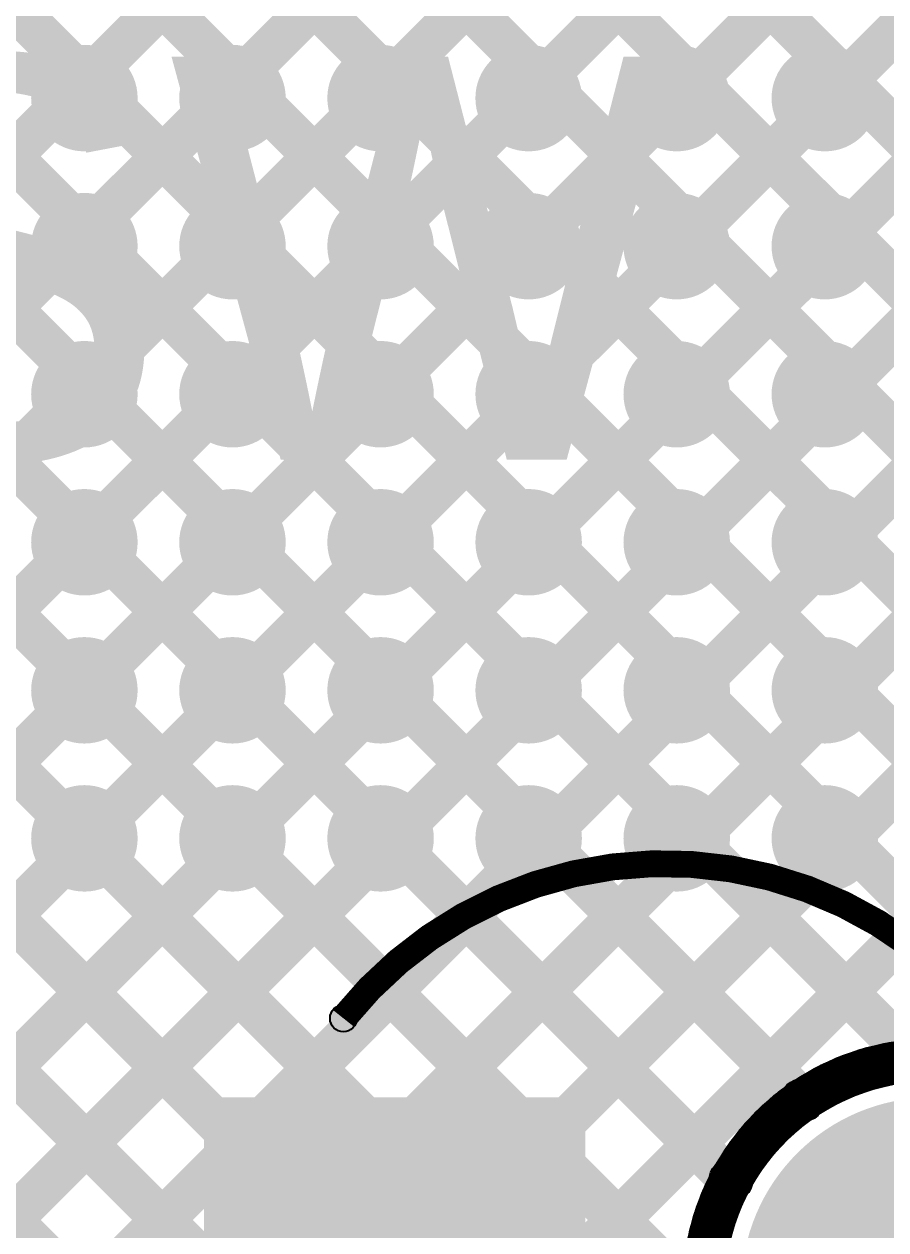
# Model space of a CAD drawing. Header units: millimetres. Extents: x -0.28 to 3.03, y -0.05 to 3.12.
# Drawn here: x 2.132 to 2.2924, y 2.6878 to 2.9123 of the extents above; entities that cross this region are included whole.
import ezdxf

# ---------------------------------------------------------------- set-up
doc = ezdxf.new("R2010")
doc.units = ezdxf.units.MM
doc.header["$MEASUREMENT"] = 0
for name, color, linetype in [('BottomLayer', 5, 'Continuous'), ('BottomSolder', 6, 'Continuous'), ('PadHoleLayer', 156, 'Continuous'), ('TopLayer', 1, 'Continuous'), ('TopOverlay', 2, 'Continuous'), ('TopSolder', 216, 'Continuous'), ('ViaHoleLayer', 16, 'Continuous')]:
    doc.layers.add(name, color=color, linetype=linetype)

# ---------------------------------------------------------------- blocks, each defined once
blk = doc.blocks.new('TH_LED_4')
at = {"layer": 'BottomLayer'}
blk.add_hatch(color=5, dxfattribs=at).paths.add_polyline_path([(-0.0815, 0.0315), (-0.0185, 0.0315), (-0.0185, -0.0315), (-0.0815, -0.0315)])
h = blk.add_hatch(color=5, dxfattribs=at)
edge = h.paths.add_edge_path()
edge.add_arc((0.05, 0), 0.0315, 0, 360)
at = {"layer": 'BottomSolder'}
blk.add_hatch(color=6, dxfattribs=at).paths.add_polyline_path([(-0.0855, 0.0355), (-0.0145, 0.0355), (-0.0145, -0.0355), (-0.0855, -0.0355)])
h = blk.add_hatch(color=6, dxfattribs=at)
edge = h.paths.add_edge_path()
edge.add_arc((0.05, 0), 0.0355, 0, 360)
at = {"layer": 'PadHoleLayer'}
h = blk.add_hatch(color=156, dxfattribs=at)
edge = h.paths.add_edge_path()
edge.add_arc((-0.05, 0), 0.01772, 0, 360)
h = blk.add_hatch(color=156, dxfattribs=at)
edge = h.paths.add_edge_path()
edge.add_arc((0.05, 0), 0.01772, 0, 360)
at = {"layer": 'TopLayer'}
blk.add_hatch(color=1, dxfattribs=at).paths.add_polyline_path([(-0.0815, 0.0315), (-0.0185, 0.0315), (-0.0185, -0.0315), (-0.0815, -0.0315)])
h = blk.add_hatch(color=1, dxfattribs=at)
edge = h.paths.add_edge_path()
edge.add_arc((0.05, 0), 0.0315, 0, 360)
at = {"layer": 'TopOverlay'}
h = blk.add_hatch(color=2, dxfattribs=at)
edge = h.paths.add_edge_path()
edge.add_arc((-0.05954, 0.05023), 0.0025, 0, 360)
h = blk.add_hatch(color=2, dxfattribs=at)
edge = h.paths.add_edge_path()
edge.add_arc((0.06927, 0.03565), 0.0025, 0, 360)
h = blk.add_hatch(color=2, dxfattribs=at)
edge = h.paths.add_edge_path()
edge.add_arc((0.098, 0.004), 0.0025, 0, 360)
for points in [[(0.1005, -0.012), (0.0955, -0.012), (0.0955, 0.004), (0.1005, 0.004)], [(-0.106, -0.0065), (-0.106, -0.0015), (-0.09, -0.0015), (-0.09, -0.0065)], [(0.09, -0.0065), (0.09, -0.0015), (0.106, -0.0015), (0.106, -0.0065)]]:
    blk.add_hatch(color=2, dxfattribs=at).paths.add_polyline_path(points)
h = blk.add_hatch(color=2, dxfattribs=at)
edge = h.paths.add_edge_path()
edge.add_arc((-0.106, -0.004), 0.0025, 0, 360)
h = blk.add_hatch(color=2, dxfattribs=at)
edge = h.paths.add_edge_path()
edge.add_arc((-0.09, -0.004), 0.0025, 0, 360)
h = blk.add_hatch(color=2, dxfattribs=at)
edge = h.paths.add_edge_path()
edge.add_arc((0.09, -0.004), 0.0025, 0, 360)
h = blk.add_hatch(color=2, dxfattribs=at)
edge = h.paths.add_edge_path()
edge.add_arc((0.106, -0.004), 0.0025, 0, 360)
h = blk.add_hatch(color=2, dxfattribs=at)
edge = h.paths.add_edge_path()
edge.add_arc((0.098, -0.012), 0.0025, 0, 360)
h = blk.add_hatch(color=2, dxfattribs=at)
edge = h.paths.add_edge_path()
edge.add_arc((0.06927, -0.03565), 0.0025, 0, 360)
h = blk.add_hatch(color=2, dxfattribs=at)
edge = h.paths.add_edge_path()
edge.add_arc((-0.05954, -0.05023), 0.0025, 0, 360)
at = {"layer": 'TopSolder'}
blk.add_hatch(color=216, dxfattribs=at).paths.add_polyline_path([(-0.0855, 0.0355), (-0.0145, 0.0355), (-0.0145, -0.0355), (-0.0855, -0.0355)])
h = blk.add_hatch(color=216, dxfattribs=at)
edge = h.paths.add_edge_path()
edge.add_arc((0.05, 0), 0.0355, 0, 360)
at = {"layer": 'TopOverlay', "const_width": 0.005}
for points in [[(-0.05954, 0.05023, -0.552963), (0.06927, 0.03565)], [(0.06927, -0.03565, -0.552963), (-0.05954, -0.05023)]]:
    blk.add_lwpolyline(points, format="xyb", dxfattribs=at)
at = {"layer": 'TopOverlay'}
for centre in [(-0.05954, 0.05023), (0.06927, 0.03565), (0.098, 0.004), (-0.106, -0.004), (-0.09, -0.004), (0.09, -0.004), (0.106, -0.004), (0.098, -0.012), (0.06927, -0.03565), (-0.05954, -0.05023)]:
    blk.add_circle(centre, 0.0025, dxfattribs=at)

msp = doc.modelspace()

# ---------------------------------------------------------------- hatches: boundary and pattern name
at = {"layer": 'BottomLayer'}
for points in [[(1.71674, 3.09678), (1.7224, 3.10243), (2.27533, 2.54951), (2.26967, 2.54385)], [(1.72962, 2.48217), (1.72396, 2.48783), (2.33857, 3.10243), (2.34422, 3.09678)], [(1.74503, 3.09678), (1.75069, 3.10243), (2.27533, 2.57779), (2.26967, 2.57213)], [(1.7579, 2.48217), (1.75225, 2.48783), (2.36685, 3.10243), (2.37251, 3.09678)], [(1.77331, 3.09678), (1.77897, 3.10243), (2.27533, 2.60608), (2.26967, 2.60042)], [(1.78619, 2.48217), (1.78053, 2.48783), (2.39514, 3.10243), (2.40079, 3.09678)], [(1.8016, 3.09678), (1.80725, 3.10243), (2.27533, 2.63436), (2.26967, 2.6287)], [(1.82988, 3.09678), (1.83554, 3.10243), (2.26146, 2.67651), (2.25581, 2.67085)], [(1.85817, 3.09678), (1.86382, 3.10243), (2.26637, 2.69989), (2.26071, 2.69423)], [(1.88645, 3.09678), (1.89211, 3.10243), (2.27972, 2.71482), (2.27406, 2.70917)], [(1.91473, 3.09678), (1.92039, 3.10243), (2.30062, 2.7222), (2.29497, 2.71655)], [(1.94302, 3.09678), (1.94868, 3.10243), (2.53903, 2.51208), (2.53338, 2.50642)], [(1.9713, 3.09678), (1.97696, 3.10243), (2.53433, 2.54507), (2.52867, 2.53941)], [(1.99959, 3.09678), (2.00524, 3.10243), (2.53433, 2.57335), (2.52867, 2.56769)], [(2.02174, 2.46317), (2.01609, 2.46883), (2.64969, 3.10243), (2.65535, 3.09678)], [(2.02787, 3.09678), (2.03353, 3.10243), (2.53433, 2.60163), (2.52867, 2.59598)], [(2.04792, 2.71562), (2.04226, 2.72127), (2.42342, 3.10243), (2.42908, 3.09678)], [(2.05616, 3.09678), (2.06181, 3.10243), (2.53433, 2.62992), (2.52867, 2.62426)], [(2.06923, 2.70864), (2.06357, 2.7143), (2.4517, 3.10243), (2.45736, 3.09678)], [(2.07433, 2.60061), (2.06867, 2.60626), (2.56484, 3.10243), (2.5705, 3.09678)], [(2.07433, 2.54404), (2.06867, 2.5497), (2.62141, 3.10243), (2.62707, 3.09678)], [(2.07433, 2.62889), (2.06867, 2.63455), (2.53656, 3.10243), (2.54221, 3.09678)], [(2.07433, 2.57232), (2.06867, 2.57798), (2.59313, 3.10243), (2.59878, 3.09678)], [(2.08287, 2.694), (2.07721, 2.69966), (2.47999, 3.10243), (2.48565, 3.09678)], [(2.08828, 2.67112), (2.08262, 2.67678), (2.50827, 3.10243), (2.51393, 3.09678)], [(2.08444, 3.09678), (2.0901, 3.10243), (2.51996, 2.67258), (2.5143, 2.66692)]]:
    msp.add_hatch(color=5, dxfattribs=at).paths.add_polyline_path(points)
h = msp.add_hatch(color=5, dxfattribs=at)
edge = h.paths.add_edge_path()
edge.add_arc((2.14325, 2.89853), 0.00886, 0, 360)
h = msp.add_hatch(color=5, dxfattribs=at)
edge = h.paths.add_edge_path()
edge.add_arc((2.17081, 2.89853), 0.00886, 0, 360)
h = msp.add_hatch(color=5, dxfattribs=at)
edge = h.paths.add_edge_path()
edge.add_arc((2.19837, 2.89853), 0.00886, 0, 360)
h = msp.add_hatch(color=5, dxfattribs=at)
edge = h.paths.add_edge_path()
edge.add_arc((2.22593, 2.89853), 0.00886, 0, 360)
h = msp.add_hatch(color=5, dxfattribs=at)
edge = h.paths.add_edge_path()
edge.add_arc((2.25349, 2.89853), 0.00886, 0, 360)
h = msp.add_hatch(color=5, dxfattribs=at)
edge = h.paths.add_edge_path()
edge.add_arc((2.28105, 2.89853), 0.00886, 0, 360)
h = msp.add_hatch(color=5, dxfattribs=at)
edge = h.paths.add_edge_path()
edge.add_arc((2.14325, 2.87097), 0.00886, 0, 360)
h = msp.add_hatch(color=5, dxfattribs=at)
edge = h.paths.add_edge_path()
edge.add_arc((2.17081, 2.87097), 0.00886, 0, 360)
h = msp.add_hatch(color=5, dxfattribs=at)
edge = h.paths.add_edge_path()
edge.add_arc((2.19837, 2.87097), 0.00886, 0, 360)
h = msp.add_hatch(color=5, dxfattribs=at)
edge = h.paths.add_edge_path()
edge.add_arc((2.22593, 2.87097), 0.00886, 0, 360)
h = msp.add_hatch(color=5, dxfattribs=at)
edge = h.paths.add_edge_path()
edge.add_arc((2.25349, 2.87097), 0.00886, 0, 360)
h = msp.add_hatch(color=5, dxfattribs=at)
edge = h.paths.add_edge_path()
edge.add_arc((2.28105, 2.87097), 0.00886, 0, 360)
h = msp.add_hatch(color=5, dxfattribs=at)
edge = h.paths.add_edge_path()
edge.add_arc((2.14325, 2.84341), 0.00886, 0, 360)
h = msp.add_hatch(color=5, dxfattribs=at)
edge = h.paths.add_edge_path()
edge.add_arc((2.17081, 2.84341), 0.00886, 0, 360)
h = msp.add_hatch(color=5, dxfattribs=at)
edge = h.paths.add_edge_path()
edge.add_arc((2.19837, 2.84341), 0.00886, 0, 360)
h = msp.add_hatch(color=5, dxfattribs=at)
edge = h.paths.add_edge_path()
edge.add_arc((2.22593, 2.84341), 0.00886, 0, 360)
h = msp.add_hatch(color=5, dxfattribs=at)
edge = h.paths.add_edge_path()
edge.add_arc((2.25349, 2.84341), 0.00886, 0, 360)
h = msp.add_hatch(color=5, dxfattribs=at)
edge = h.paths.add_edge_path()
edge.add_arc((2.28105, 2.84341), 0.00886, 0, 360)
h = msp.add_hatch(color=5, dxfattribs=at)
edge = h.paths.add_edge_path()
edge.add_arc((2.14325, 2.81585), 0.00886, 0, 360)
h = msp.add_hatch(color=5, dxfattribs=at)
edge = h.paths.add_edge_path()
edge.add_arc((2.17081, 2.81585), 0.00886, 0, 360)
h = msp.add_hatch(color=5, dxfattribs=at)
edge = h.paths.add_edge_path()
edge.add_arc((2.19837, 2.81585), 0.00886, 0, 360)
h = msp.add_hatch(color=5, dxfattribs=at)
edge = h.paths.add_edge_path()
edge.add_arc((2.22593, 2.81585), 0.00886, 0, 360)
h = msp.add_hatch(color=5, dxfattribs=at)
edge = h.paths.add_edge_path()
edge.add_arc((2.25349, 2.81585), 0.00886, 0, 360)
h = msp.add_hatch(color=5, dxfattribs=at)
edge = h.paths.add_edge_path()
edge.add_arc((2.28105, 2.81585), 0.00886, 0, 360)
h = msp.add_hatch(color=5, dxfattribs=at)
edge = h.paths.add_edge_path()
edge.add_arc((2.14325, 2.78829), 0.00886, 0, 360)
h = msp.add_hatch(color=5, dxfattribs=at)
edge = h.paths.add_edge_path()
edge.add_arc((2.17081, 2.78829), 0.00886, 0, 360)
h = msp.add_hatch(color=5, dxfattribs=at)
edge = h.paths.add_edge_path()
edge.add_arc((2.19837, 2.78829), 0.00886, 0, 360)
h = msp.add_hatch(color=5, dxfattribs=at)
edge = h.paths.add_edge_path()
edge.add_arc((2.22593, 2.78829), 0.00886, 0, 360)
h = msp.add_hatch(color=5, dxfattribs=at)
edge = h.paths.add_edge_path()
edge.add_arc((2.25349, 2.78829), 0.00886, 0, 360)
h = msp.add_hatch(color=5, dxfattribs=at)
edge = h.paths.add_edge_path()
edge.add_arc((2.28105, 2.78829), 0.00886, 0, 360)
h = msp.add_hatch(color=5, dxfattribs=at)
edge = h.paths.add_edge_path()
edge.add_arc((2.14325, 2.76073), 0.00886, 0, 360)
h = msp.add_hatch(color=5, dxfattribs=at)
edge = h.paths.add_edge_path()
edge.add_arc((2.17081, 2.76073), 0.00886, 0, 360)
h = msp.add_hatch(color=5, dxfattribs=at)
edge = h.paths.add_edge_path()
edge.add_arc((2.19837, 2.76073), 0.00886, 0, 360)
h = msp.add_hatch(color=5, dxfattribs=at)
edge = h.paths.add_edge_path()
edge.add_arc((2.22593, 2.76073), 0.00886, 0, 360)
h = msp.add_hatch(color=5, dxfattribs=at)
edge = h.paths.add_edge_path()
edge.add_arc((2.25349, 2.76073), 0.00886, 0, 360)
h = msp.add_hatch(color=5, dxfattribs=at)
edge = h.paths.add_edge_path()
edge.add_arc((2.28105, 2.76073), 0.00886, 0, 360)
h = msp.add_hatch(color=5, dxfattribs=at)
edge = h.paths.add_edge_path()
edge.add_arc((2.27689, 2.71199), 0.004, 0, 360)
h = msp.add_hatch(color=5, dxfattribs=at)
edge = h.paths.add_edge_path()
edge.add_arc((2.26354, 2.69706), 0.004, 0, 360)
at = {"layer": 'BottomSolder'}
h = msp.add_hatch(color=6, dxfattribs=at)
edge = h.paths.add_edge_path()
edge.add_arc((2.14325, 2.89853), 0.00991, 0, 360)
h = msp.add_hatch(color=6, dxfattribs=at)
edge = h.paths.add_edge_path()
edge.add_arc((2.17081, 2.89853), 0.00991, 0, 360)
h = msp.add_hatch(color=6, dxfattribs=at)
edge = h.paths.add_edge_path()
edge.add_arc((2.19837, 2.89853), 0.00991, 0, 360)
h = msp.add_hatch(color=6, dxfattribs=at)
edge = h.paths.add_edge_path()
edge.add_arc((2.22593, 2.89853), 0.00991, 0, 360)
h = msp.add_hatch(color=6, dxfattribs=at)
edge = h.paths.add_edge_path()
edge.add_arc((2.25349, 2.89853), 0.00991, 0, 360)
h = msp.add_hatch(color=6, dxfattribs=at)
edge = h.paths.add_edge_path()
edge.add_arc((2.28105, 2.89853), 0.00991, 0, 360)
h = msp.add_hatch(color=6, dxfattribs=at)
edge = h.paths.add_edge_path()
edge.add_arc((2.14325, 2.87097), 0.00991, 0, 360)
h = msp.add_hatch(color=6, dxfattribs=at)
edge = h.paths.add_edge_path()
edge.add_arc((2.17081, 2.87097), 0.00991, 0, 360)
h = msp.add_hatch(color=6, dxfattribs=at)
edge = h.paths.add_edge_path()
edge.add_arc((2.19837, 2.87097), 0.00991, 0, 360)
h = msp.add_hatch(color=6, dxfattribs=at)
edge = h.paths.add_edge_path()
edge.add_arc((2.22593, 2.87097), 0.00991, 0, 360)
h = msp.add_hatch(color=6, dxfattribs=at)
edge = h.paths.add_edge_path()
edge.add_arc((2.25349, 2.87097), 0.00991, 0, 360)
h = msp.add_hatch(color=6, dxfattribs=at)
edge = h.paths.add_edge_path()
edge.add_arc((2.28105, 2.87097), 0.00991, 0, 360)
h = msp.add_hatch(color=6, dxfattribs=at)
edge = h.paths.add_edge_path()
edge.add_arc((2.14325, 2.84341), 0.00991, 0, 360)
h = msp.add_hatch(color=6, dxfattribs=at)
edge = h.paths.add_edge_path()
edge.add_arc((2.17081, 2.84341), 0.00991, 0, 360)
h = msp.add_hatch(color=6, dxfattribs=at)
edge = h.paths.add_edge_path()
edge.add_arc((2.19837, 2.84341), 0.00991, 0, 360)
h = msp.add_hatch(color=6, dxfattribs=at)
edge = h.paths.add_edge_path()
edge.add_arc((2.22593, 2.84341), 0.00991, 0, 360)
h = msp.add_hatch(color=6, dxfattribs=at)
edge = h.paths.add_edge_path()
edge.add_arc((2.25349, 2.84341), 0.00991, 0, 360)
h = msp.add_hatch(color=6, dxfattribs=at)
edge = h.paths.add_edge_path()
edge.add_arc((2.28105, 2.84341), 0.00991, 0, 360)
h = msp.add_hatch(color=6, dxfattribs=at)
edge = h.paths.add_edge_path()
edge.add_arc((2.14325, 2.81585), 0.00991, 0, 360)
h = msp.add_hatch(color=6, dxfattribs=at)
edge = h.paths.add_edge_path()
edge.add_arc((2.17081, 2.81585), 0.00991, 0, 360)
h = msp.add_hatch(color=6, dxfattribs=at)
edge = h.paths.add_edge_path()
edge.add_arc((2.19837, 2.81585), 0.00991, 0, 360)
h = msp.add_hatch(color=6, dxfattribs=at)
edge = h.paths.add_edge_path()
edge.add_arc((2.22593, 2.81585), 0.00991, 0, 360)
h = msp.add_hatch(color=6, dxfattribs=at)
edge = h.paths.add_edge_path()
edge.add_arc((2.25349, 2.81585), 0.00991, 0, 360)
h = msp.add_hatch(color=6, dxfattribs=at)
edge = h.paths.add_edge_path()
edge.add_arc((2.28105, 2.81585), 0.00991, 0, 360)
h = msp.add_hatch(color=6, dxfattribs=at)
edge = h.paths.add_edge_path()
edge.add_arc((2.14325, 2.78829), 0.00991, 0, 360)
h = msp.add_hatch(color=6, dxfattribs=at)
edge = h.paths.add_edge_path()
edge.add_arc((2.17081, 2.78829), 0.00991, 0, 360)
h = msp.add_hatch(color=6, dxfattribs=at)
edge = h.paths.add_edge_path()
edge.add_arc((2.19837, 2.78829), 0.00991, 0, 360)
h = msp.add_hatch(color=6, dxfattribs=at)
edge = h.paths.add_edge_path()
edge.add_arc((2.22593, 2.78829), 0.00991, 0, 360)
h = msp.add_hatch(color=6, dxfattribs=at)
edge = h.paths.add_edge_path()
edge.add_arc((2.25349, 2.78829), 0.00991, 0, 360)
h = msp.add_hatch(color=6, dxfattribs=at)
edge = h.paths.add_edge_path()
edge.add_arc((2.28105, 2.78829), 0.00991, 0, 360)
h = msp.add_hatch(color=6, dxfattribs=at)
edge = h.paths.add_edge_path()
edge.add_arc((2.14325, 2.76073), 0.00991, 0, 360)
h = msp.add_hatch(color=6, dxfattribs=at)
edge = h.paths.add_edge_path()
edge.add_arc((2.17081, 2.76073), 0.00991, 0, 360)
h = msp.add_hatch(color=6, dxfattribs=at)
edge = h.paths.add_edge_path()
edge.add_arc((2.19837, 2.76073), 0.00991, 0, 360)
h = msp.add_hatch(color=6, dxfattribs=at)
edge = h.paths.add_edge_path()
edge.add_arc((2.22593, 2.76073), 0.00991, 0, 360)
h = msp.add_hatch(color=6, dxfattribs=at)
edge = h.paths.add_edge_path()
edge.add_arc((2.25349, 2.76073), 0.00991, 0, 360)
h = msp.add_hatch(color=6, dxfattribs=at)
edge = h.paths.add_edge_path()
edge.add_arc((2.28105, 2.76073), 0.00991, 0, 360)
at = {"layer": 'TopLayer'}
for points in [[(1.63772, 2.39027), (1.63206, 2.39593), (2.33796, 3.10183), (2.34362, 3.09617)], [(1.65391, 2.37818), (1.64825, 2.38384), (2.36625, 3.10183), (2.3719, 3.09617)], [(1.6822, 2.37818), (1.67654, 2.38384), (2.39453, 3.10183), (2.40019, 3.09617)], [(1.71735, 3.09617), (1.72301, 3.10183), (2.71185, 2.11298), (2.7062, 2.10733)], [(1.74563, 3.09617), (1.75129, 3.10183), (2.71185, 2.14127), (2.7062, 2.13561)], [(1.77392, 3.09617), (1.77958, 3.10183), (2.71185, 2.16955), (2.7062, 2.16389)], [(1.8022, 3.09617), (1.80786, 3.10183), (2.71185, 2.19784), (2.7062, 2.19218)], [(1.8094, 2.36397), (1.80374, 2.36962), (2.53595, 3.10183), (2.54161, 3.09617)], [(1.83098, 2.35726), (1.82532, 2.36291), (2.56424, 3.10183), (2.56989, 3.09617)], [(1.83049, 3.09617), (1.83614, 3.10183), (2.26146, 2.67651), (2.25581, 2.67085)], [(1.84512, 2.34311), (1.83946, 2.34877), (2.59252, 3.10183), (2.59818, 3.09617)], [(1.85926, 2.32897), (1.8536, 2.33463), (2.6208, 3.10183), (2.62646, 3.09617)], [(1.85877, 3.09617), (1.86443, 3.10183), (2.26637, 2.69989), (2.26071, 2.69423)], [(1.8734, 2.31483), (1.86775, 2.32049), (2.64909, 3.10183), (2.65475, 3.09617)], [(1.88706, 3.09617), (1.89271, 3.10183), (2.27972, 2.71482), (2.27406, 2.70917)], [(1.91534, 3.09617), (1.921, 3.10183), (2.30062, 2.7222), (2.29497, 2.71655)], [(1.94362, 3.09617), (1.94928, 3.10183), (2.71185, 2.33926), (2.7062, 2.3336)], [(1.97191, 3.09617), (1.97757, 3.10183), (2.71185, 2.36754), (2.7062, 2.36188)], [(2.00019, 3.09617), (2.00585, 3.10183), (2.71185, 2.39583), (2.7062, 2.39017)], [(2.02848, 3.09617), (2.03413, 3.10183), (2.71185, 2.42411), (2.7062, 2.41845)], [(2.04792, 2.71562), (2.04226, 2.72127), (2.42281, 3.10183), (2.42847, 3.09617)], [(2.05676, 3.09617), (2.06242, 3.10183), (2.71185, 2.45239), (2.7062, 2.44674)], [(2.06923, 2.70864), (2.06357, 2.7143), (2.4511, 3.10183), (2.45675, 3.09617)], [(2.08287, 2.694), (2.07721, 2.69966), (2.47938, 3.10183), (2.48504, 3.09617)], [(2.08828, 2.67112), (2.08262, 2.67678), (2.50767, 3.10183), (2.51332, 3.09617)], [(2.08505, 3.09617), (2.0907, 3.10183), (2.51996, 2.67258), (2.5143, 2.66692)]]:
    msp.add_hatch(color=1, dxfattribs=at).paths.add_polyline_path(points)
h = msp.add_hatch(color=1, dxfattribs=at)
edge = h.paths.add_edge_path()
edge.add_arc((2.14325, 2.89853), 0.00886, 0, 360)
h = msp.add_hatch(color=1, dxfattribs=at)
edge = h.paths.add_edge_path()
edge.add_arc((2.17081, 2.89853), 0.00886, 0, 360)
h = msp.add_hatch(color=1, dxfattribs=at)
edge = h.paths.add_edge_path()
edge.add_arc((2.19837, 2.89853), 0.00886, 0, 360)
h = msp.add_hatch(color=1, dxfattribs=at)
edge = h.paths.add_edge_path()
edge.add_arc((2.22593, 2.89853), 0.00886, 0, 360)
h = msp.add_hatch(color=1, dxfattribs=at)
edge = h.paths.add_edge_path()
edge.add_arc((2.25349, 2.89853), 0.00886, 0, 360)
h = msp.add_hatch(color=1, dxfattribs=at)
edge = h.paths.add_edge_path()
edge.add_arc((2.28105, 2.89853), 0.00886, 0, 360)
h = msp.add_hatch(color=1, dxfattribs=at)
edge = h.paths.add_edge_path()
edge.add_arc((2.14325, 2.87097), 0.00886, 0, 360)
h = msp.add_hatch(color=1, dxfattribs=at)
edge = h.paths.add_edge_path()
edge.add_arc((2.17081, 2.87097), 0.00886, 0, 360)
h = msp.add_hatch(color=1, dxfattribs=at)
edge = h.paths.add_edge_path()
edge.add_arc((2.19837, 2.87097), 0.00886, 0, 360)
h = msp.add_hatch(color=1, dxfattribs=at)
edge = h.paths.add_edge_path()
edge.add_arc((2.22593, 2.87097), 0.00886, 0, 360)
h = msp.add_hatch(color=1, dxfattribs=at)
edge = h.paths.add_edge_path()
edge.add_arc((2.25349, 2.87097), 0.00886, 0, 360)
h = msp.add_hatch(color=1, dxfattribs=at)
edge = h.paths.add_edge_path()
edge.add_arc((2.28105, 2.87097), 0.00886, 0, 360)
h = msp.add_hatch(color=1, dxfattribs=at)
edge = h.paths.add_edge_path()
edge.add_arc((2.14325, 2.84341), 0.00886, 0, 360)
h = msp.add_hatch(color=1, dxfattribs=at)
edge = h.paths.add_edge_path()
edge.add_arc((2.17081, 2.84341), 0.00886, 0, 360)
h = msp.add_hatch(color=1, dxfattribs=at)
edge = h.paths.add_edge_path()
edge.add_arc((2.19837, 2.84341), 0.00886, 0, 360)
h = msp.add_hatch(color=1, dxfattribs=at)
edge = h.paths.add_edge_path()
edge.add_arc((2.22593, 2.84341), 0.00886, 0, 360)
h = msp.add_hatch(color=1, dxfattribs=at)
edge = h.paths.add_edge_path()
edge.add_arc((2.25349, 2.84341), 0.00886, 0, 360)
h = msp.add_hatch(color=1, dxfattribs=at)
edge = h.paths.add_edge_path()
edge.add_arc((2.28105, 2.84341), 0.00886, 0, 360)
h = msp.add_hatch(color=1, dxfattribs=at)
edge = h.paths.add_edge_path()
edge.add_arc((2.14325, 2.81585), 0.00886, 0, 360)
h = msp.add_hatch(color=1, dxfattribs=at)
edge = h.paths.add_edge_path()
edge.add_arc((2.17081, 2.81585), 0.00886, 0, 360)
h = msp.add_hatch(color=1, dxfattribs=at)
edge = h.paths.add_edge_path()
edge.add_arc((2.19837, 2.81585), 0.00886, 0, 360)
h = msp.add_hatch(color=1, dxfattribs=at)
edge = h.paths.add_edge_path()
edge.add_arc((2.22593, 2.81585), 0.00886, 0, 360)
h = msp.add_hatch(color=1, dxfattribs=at)
edge = h.paths.add_edge_path()
edge.add_arc((2.25349, 2.81585), 0.00886, 0, 360)
h = msp.add_hatch(color=1, dxfattribs=at)
edge = h.paths.add_edge_path()
edge.add_arc((2.28105, 2.81585), 0.00886, 0, 360)
h = msp.add_hatch(color=1, dxfattribs=at)
edge = h.paths.add_edge_path()
edge.add_arc((2.14325, 2.78829), 0.00886, 0, 360)
h = msp.add_hatch(color=1, dxfattribs=at)
edge = h.paths.add_edge_path()
edge.add_arc((2.17081, 2.78829), 0.00886, 0, 360)
h = msp.add_hatch(color=1, dxfattribs=at)
edge = h.paths.add_edge_path()
edge.add_arc((2.19837, 2.78829), 0.00886, 0, 360)
h = msp.add_hatch(color=1, dxfattribs=at)
edge = h.paths.add_edge_path()
edge.add_arc((2.22593, 2.78829), 0.00886, 0, 360)
h = msp.add_hatch(color=1, dxfattribs=at)
edge = h.paths.add_edge_path()
edge.add_arc((2.25349, 2.78829), 0.00886, 0, 360)
h = msp.add_hatch(color=1, dxfattribs=at)
edge = h.paths.add_edge_path()
edge.add_arc((2.28105, 2.78829), 0.00886, 0, 360)
h = msp.add_hatch(color=1, dxfattribs=at)
edge = h.paths.add_edge_path()
edge.add_arc((2.14325, 2.76073), 0.00886, 0, 360)
h = msp.add_hatch(color=1, dxfattribs=at)
edge = h.paths.add_edge_path()
edge.add_arc((2.17081, 2.76073), 0.00886, 0, 360)
h = msp.add_hatch(color=1, dxfattribs=at)
edge = h.paths.add_edge_path()
edge.add_arc((2.19837, 2.76073), 0.00886, 0, 360)
h = msp.add_hatch(color=1, dxfattribs=at)
edge = h.paths.add_edge_path()
edge.add_arc((2.22593, 2.76073), 0.00886, 0, 360)
h = msp.add_hatch(color=1, dxfattribs=at)
edge = h.paths.add_edge_path()
edge.add_arc((2.25349, 2.76073), 0.00886, 0, 360)
h = msp.add_hatch(color=1, dxfattribs=at)
edge = h.paths.add_edge_path()
edge.add_arc((2.28105, 2.76073), 0.00886, 0, 360)
h = msp.add_hatch(color=1, dxfattribs=at)
edge = h.paths.add_edge_path()
edge.add_arc((2.27689, 2.71199), 0.004, 0, 360)
h = msp.add_hatch(color=1, dxfattribs=at)
edge = h.paths.add_edge_path()
edge.add_arc((2.26354, 2.69706), 0.004, 0, 360)
at = {"layer": 'TopSolder'}
h = msp.add_hatch(color=216, dxfattribs=at)
edge = h.paths.add_edge_path()
edge.add_arc((2.14325, 2.89853), 0.00991, 0, 360)
h = msp.add_hatch(color=216, dxfattribs=at)
edge = h.paths.add_edge_path()
edge.add_arc((2.17081, 2.89853), 0.00991, 0, 360)
h = msp.add_hatch(color=216, dxfattribs=at)
edge = h.paths.add_edge_path()
edge.add_arc((2.19837, 2.89853), 0.00991, 0, 360)
h = msp.add_hatch(color=216, dxfattribs=at)
edge = h.paths.add_edge_path()
edge.add_arc((2.22593, 2.89853), 0.00991, 0, 360)
h = msp.add_hatch(color=216, dxfattribs=at)
edge = h.paths.add_edge_path()
edge.add_arc((2.25349, 2.89853), 0.00991, 0, 360)
h = msp.add_hatch(color=216, dxfattribs=at)
edge = h.paths.add_edge_path()
edge.add_arc((2.28105, 2.89853), 0.00991, 0, 360)
h = msp.add_hatch(color=216, dxfattribs=at)
edge = h.paths.add_edge_path()
edge.add_arc((2.14325, 2.87097), 0.00991, 0, 360)
h = msp.add_hatch(color=216, dxfattribs=at)
edge = h.paths.add_edge_path()
edge.add_arc((2.17081, 2.87097), 0.00991, 0, 360)
h = msp.add_hatch(color=216, dxfattribs=at)
edge = h.paths.add_edge_path()
edge.add_arc((2.19837, 2.87097), 0.00991, 0, 360)
h = msp.add_hatch(color=216, dxfattribs=at)
edge = h.paths.add_edge_path()
edge.add_arc((2.22593, 2.87097), 0.00991, 0, 360)
h = msp.add_hatch(color=216, dxfattribs=at)
edge = h.paths.add_edge_path()
edge.add_arc((2.25349, 2.87097), 0.00991, 0, 360)
h = msp.add_hatch(color=216, dxfattribs=at)
edge = h.paths.add_edge_path()
edge.add_arc((2.28105, 2.87097), 0.00991, 0, 360)
h = msp.add_hatch(color=216, dxfattribs=at)
edge = h.paths.add_edge_path()
edge.add_arc((2.14325, 2.84341), 0.00991, 0, 360)
h = msp.add_hatch(color=216, dxfattribs=at)
edge = h.paths.add_edge_path()
edge.add_arc((2.17081, 2.84341), 0.00991, 0, 360)
h = msp.add_hatch(color=216, dxfattribs=at)
edge = h.paths.add_edge_path()
edge.add_arc((2.19837, 2.84341), 0.00991, 0, 360)
h = msp.add_hatch(color=216, dxfattribs=at)
edge = h.paths.add_edge_path()
edge.add_arc((2.22593, 2.84341), 0.00991, 0, 360)
h = msp.add_hatch(color=216, dxfattribs=at)
edge = h.paths.add_edge_path()
edge.add_arc((2.25349, 2.84341), 0.00991, 0, 360)
h = msp.add_hatch(color=216, dxfattribs=at)
edge = h.paths.add_edge_path()
edge.add_arc((2.28105, 2.84341), 0.00991, 0, 360)
h = msp.add_hatch(color=216, dxfattribs=at)
edge = h.paths.add_edge_path()
edge.add_arc((2.14325, 2.81585), 0.00991, 0, 360)
h = msp.add_hatch(color=216, dxfattribs=at)
edge = h.paths.add_edge_path()
edge.add_arc((2.17081, 2.81585), 0.00991, 0, 360)
h = msp.add_hatch(color=216, dxfattribs=at)
edge = h.paths.add_edge_path()
edge.add_arc((2.19837, 2.81585), 0.00991, 0, 360)
h = msp.add_hatch(color=216, dxfattribs=at)
edge = h.paths.add_edge_path()
edge.add_arc((2.22593, 2.81585), 0.00991, 0, 360)
h = msp.add_hatch(color=216, dxfattribs=at)
edge = h.paths.add_edge_path()
edge.add_arc((2.25349, 2.81585), 0.00991, 0, 360)
h = msp.add_hatch(color=216, dxfattribs=at)
edge = h.paths.add_edge_path()
edge.add_arc((2.28105, 2.81585), 0.00991, 0, 360)
h = msp.add_hatch(color=216, dxfattribs=at)
edge = h.paths.add_edge_path()
edge.add_arc((2.14325, 2.78829), 0.00991, 0, 360)
h = msp.add_hatch(color=216, dxfattribs=at)
edge = h.paths.add_edge_path()
edge.add_arc((2.17081, 2.78829), 0.00991, 0, 360)
h = msp.add_hatch(color=216, dxfattribs=at)
edge = h.paths.add_edge_path()
edge.add_arc((2.19837, 2.78829), 0.00991, 0, 360)
h = msp.add_hatch(color=216, dxfattribs=at)
edge = h.paths.add_edge_path()
edge.add_arc((2.22593, 2.78829), 0.00991, 0, 360)
h = msp.add_hatch(color=216, dxfattribs=at)
edge = h.paths.add_edge_path()
edge.add_arc((2.25349, 2.78829), 0.00991, 0, 360)
h = msp.add_hatch(color=216, dxfattribs=at)
edge = h.paths.add_edge_path()
edge.add_arc((2.28105, 2.78829), 0.00991, 0, 360)
h = msp.add_hatch(color=216, dxfattribs=at)
edge = h.paths.add_edge_path()
edge.add_arc((2.14325, 2.76073), 0.00991, 0, 360)
h = msp.add_hatch(color=216, dxfattribs=at)
edge = h.paths.add_edge_path()
edge.add_arc((2.17081, 2.76073), 0.00991, 0, 360)
h = msp.add_hatch(color=216, dxfattribs=at)
edge = h.paths.add_edge_path()
edge.add_arc((2.19837, 2.76073), 0.00991, 0, 360)
h = msp.add_hatch(color=216, dxfattribs=at)
edge = h.paths.add_edge_path()
edge.add_arc((2.22593, 2.76073), 0.00991, 0, 360)
h = msp.add_hatch(color=216, dxfattribs=at)
edge = h.paths.add_edge_path()
edge.add_arc((2.25349, 2.76073), 0.00991, 0, 360)
h = msp.add_hatch(color=216, dxfattribs=at)
edge = h.paths.add_edge_path()
edge.add_arc((2.28105, 2.76073), 0.00991, 0, 360)
at = {"layer": 'ViaHoleLayer'}
h = msp.add_hatch(color=16, dxfattribs=at)
edge = h.paths.add_edge_path()
edge.add_arc((2.14325, 2.89853), 0.00591, 0, 360)
h = msp.add_hatch(color=16, dxfattribs=at)
edge = h.paths.add_edge_path()
edge.add_arc((2.17081, 2.89853), 0.00591, 0, 360)
h = msp.add_hatch(color=16, dxfattribs=at)
edge = h.paths.add_edge_path()
edge.add_arc((2.19837, 2.89853), 0.00591, 0, 360)
h = msp.add_hatch(color=16, dxfattribs=at)
edge = h.paths.add_edge_path()
edge.add_arc((2.22593, 2.89853), 0.00591, 0, 360)
h = msp.add_hatch(color=16, dxfattribs=at)
edge = h.paths.add_edge_path()
edge.add_arc((2.25349, 2.89853), 0.00591, 0, 360)
h = msp.add_hatch(color=16, dxfattribs=at)
edge = h.paths.add_edge_path()
edge.add_arc((2.28105, 2.89853), 0.00591, 0, 360)
h = msp.add_hatch(color=16, dxfattribs=at)
edge = h.paths.add_edge_path()
edge.add_arc((2.14325, 2.87097), 0.00591, 0, 360)
h = msp.add_hatch(color=16, dxfattribs=at)
edge = h.paths.add_edge_path()
edge.add_arc((2.17081, 2.87097), 0.00591, 0, 360)
h = msp.add_hatch(color=16, dxfattribs=at)
edge = h.paths.add_edge_path()
edge.add_arc((2.19837, 2.87097), 0.00591, 0, 360)
h = msp.add_hatch(color=16, dxfattribs=at)
edge = h.paths.add_edge_path()
edge.add_arc((2.22593, 2.87097), 0.00591, 0, 360)
h = msp.add_hatch(color=16, dxfattribs=at)
edge = h.paths.add_edge_path()
edge.add_arc((2.25349, 2.87097), 0.00591, 0, 360)
h = msp.add_hatch(color=16, dxfattribs=at)
edge = h.paths.add_edge_path()
edge.add_arc((2.28105, 2.87097), 0.00591, 0, 360)
h = msp.add_hatch(color=16, dxfattribs=at)
edge = h.paths.add_edge_path()
edge.add_arc((2.14325, 2.84341), 0.00591, 0, 360)
h = msp.add_hatch(color=16, dxfattribs=at)
edge = h.paths.add_edge_path()
edge.add_arc((2.17081, 2.84341), 0.00591, 0, 360)
h = msp.add_hatch(color=16, dxfattribs=at)
edge = h.paths.add_edge_path()
edge.add_arc((2.19837, 2.84341), 0.00591, 0, 360)
h = msp.add_hatch(color=16, dxfattribs=at)
edge = h.paths.add_edge_path()
edge.add_arc((2.22593, 2.84341), 0.00591, 0, 360)
h = msp.add_hatch(color=16, dxfattribs=at)
edge = h.paths.add_edge_path()
edge.add_arc((2.25349, 2.84341), 0.00591, 0, 360)
h = msp.add_hatch(color=16, dxfattribs=at)
edge = h.paths.add_edge_path()
edge.add_arc((2.28105, 2.84341), 0.00591, 0, 360)
h = msp.add_hatch(color=16, dxfattribs=at)
edge = h.paths.add_edge_path()
edge.add_arc((2.14325, 2.81585), 0.00591, 0, 360)
h = msp.add_hatch(color=16, dxfattribs=at)
edge = h.paths.add_edge_path()
edge.add_arc((2.17081, 2.81585), 0.00591, 0, 360)
h = msp.add_hatch(color=16, dxfattribs=at)
edge = h.paths.add_edge_path()
edge.add_arc((2.19837, 2.81585), 0.00591, 0, 360)
h = msp.add_hatch(color=16, dxfattribs=at)
edge = h.paths.add_edge_path()
edge.add_arc((2.22593, 2.81585), 0.00591, 0, 360)
h = msp.add_hatch(color=16, dxfattribs=at)
edge = h.paths.add_edge_path()
edge.add_arc((2.25349, 2.81585), 0.00591, 0, 360)
h = msp.add_hatch(color=16, dxfattribs=at)
edge = h.paths.add_edge_path()
edge.add_arc((2.28105, 2.81585), 0.00591, 0, 360)
h = msp.add_hatch(color=16, dxfattribs=at)
edge = h.paths.add_edge_path()
edge.add_arc((2.14325, 2.78829), 0.00591, 0, 360)
h = msp.add_hatch(color=16, dxfattribs=at)
edge = h.paths.add_edge_path()
edge.add_arc((2.17081, 2.78829), 0.00591, 0, 360)
h = msp.add_hatch(color=16, dxfattribs=at)
edge = h.paths.add_edge_path()
edge.add_arc((2.19837, 2.78829), 0.00591, 0, 360)
h = msp.add_hatch(color=16, dxfattribs=at)
edge = h.paths.add_edge_path()
edge.add_arc((2.22593, 2.78829), 0.00591, 0, 360)
h = msp.add_hatch(color=16, dxfattribs=at)
edge = h.paths.add_edge_path()
edge.add_arc((2.25349, 2.78829), 0.00591, 0, 360)
h = msp.add_hatch(color=16, dxfattribs=at)
edge = h.paths.add_edge_path()
edge.add_arc((2.28105, 2.78829), 0.00591, 0, 360)
h = msp.add_hatch(color=16, dxfattribs=at)
edge = h.paths.add_edge_path()
edge.add_arc((2.14325, 2.76073), 0.00591, 0, 360)
h = msp.add_hatch(color=16, dxfattribs=at)
edge = h.paths.add_edge_path()
edge.add_arc((2.17081, 2.76073), 0.00591, 0, 360)
h = msp.add_hatch(color=16, dxfattribs=at)
edge = h.paths.add_edge_path()
edge.add_arc((2.19837, 2.76073), 0.00591, 0, 360)
h = msp.add_hatch(color=16, dxfattribs=at)
edge = h.paths.add_edge_path()
edge.add_arc((2.22593, 2.76073), 0.00591, 0, 360)
h = msp.add_hatch(color=16, dxfattribs=at)
edge = h.paths.add_edge_path()
edge.add_arc((2.25349, 2.76073), 0.00591, 0, 360)
h = msp.add_hatch(color=16, dxfattribs=at)
edge = h.paths.add_edge_path()
edge.add_arc((2.28105, 2.76073), 0.00591, 0, 360)

# ---------------------------------------------------------------- linework, layer by layer
at = {"layer": 'BottomLayer', "const_width": 0.008}
msp.add_lwpolyline([(2.2825, 2.63874, -1.807644), (2.3435, 2.677)], format="xyb", dxfattribs=at)
at = {"layer": 'BottomLayer'}
for centre in [(2.27689, 2.71199), (2.26354, 2.69706)]:
    msp.add_circle(centre, 0.004, dxfattribs=at)
at = {"layer": 'TopLayer', "const_width": 0.008}
msp.add_lwpolyline([(2.3435, 2.677, 1), (2.2585, 2.677, 1)], format="xyb", close=True, dxfattribs=at)
at = {"layer": 'TopLayer'}
for centre in [(2.27689, 2.71199), (2.26354, 2.69706)]:
    msp.add_circle(centre, 0.004, dxfattribs=at)

# ---------------------------------------------------------------- block references
msp.add_blockref('TH_LED_4', (2.251, 2.677))

# ---------------------------------------------------------------- texts
at = {"layer": 'TopOverlay'}
msp.add_text('CONTROL_SW', height=0.075, rotation=360, dxfattribs=at).set_placement((1.546, 2.83125))

doc.saveas('drawing.dxf')
